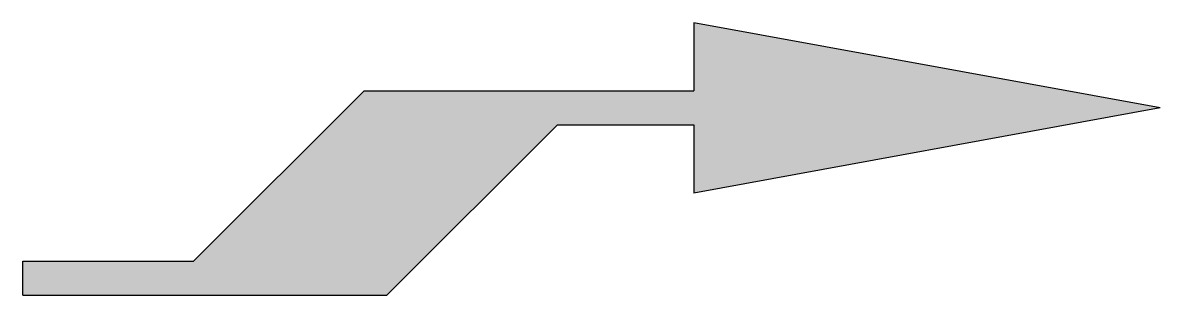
# Model space of a CAD drawing. Header units: metres. Extents: x 0 to 5, y -0.07 to 1.12.
import ezdxf

# ---------------------------------------------------------------- set-up
doc = ezdxf.new("R2010")
doc.units = ezdxf.units.M
doc.header["$LTSCALE"] = 0.2

msp = doc.modelspace()

# ---------------------------------------------------------------- hatches: boundary and pattern name
at = {"true_color": 0xfaf528}
msp.add_hatch(color=2, dxfattribs=at).paths.add_polyline_path([(2.95, 1.125), (2.95, 0.825), (1.5, 0.825), (0.75, 0.075), (0, 0.075), (0, -0.075), (1.6, -0.075), (2.35, 0.675), (2.95, 0.675), (2.95, 0.375), (5, 0.75)])

# ---------------------------------------------------------------- linework, layer by layer
at = {"color": 2, "true_color": 0xfaf528}
for p, q in [((2.95, 1.125), (2.95, 0.825)), ((5, 0.75), (2.95, 1.125)), ((1.5, 0.825), (2.95, 0.825)), ((5, 0.75), (2.95, 0.375)), ((2.35, 0.675), (2.95, 0.675)), ((2.95, 0.675), (2.95, 0.375))]:
    msp.add_line(p, q, dxfattribs=at)
at = {"color": 2, "true_color": 0xfaf528, "flags": 128}
for points in [[(0.75, 0.075), (1.5, 0.825)], [(2.35, 0.675), (1.6, -0.075)], [(0, 0.075), (0.75, 0.075)], [(0, -0.075), (0, 0.075)], [(0, -0.075), (1.6, -0.075)]]:
    msp.add_lwpolyline(points, dxfattribs=at)

doc.saveas('drawing.dxf')
